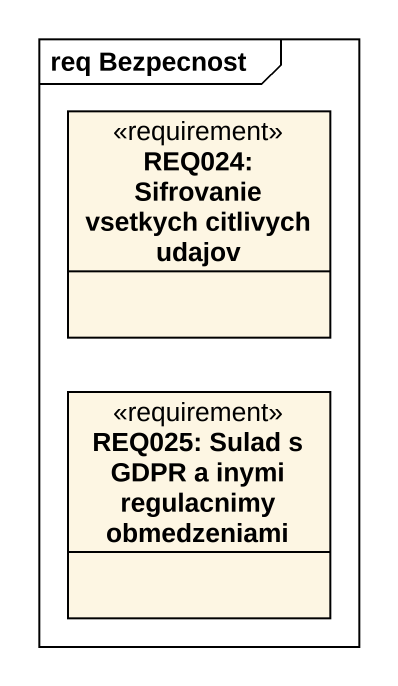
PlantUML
@startuml
mainframe req Bezpecnost
hide circle
hide empty members
class "REQ024: Sifrovanie vsetkych citlivych udajov" as REQ024_Sifrovanie_vsetkych <<requirement>>
class "REQ025: Sulad s GDPR a inymi regulacnimy obmedzeniami" as REQ025_Sulad_s_GDPR_a_inymi <<requirement>>
@enduml
